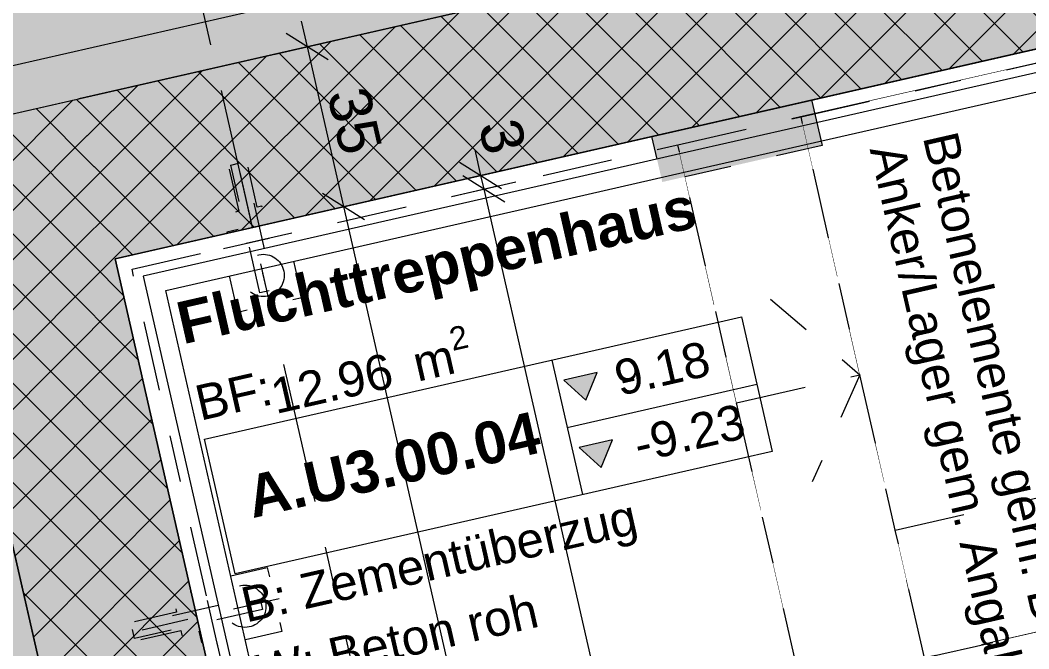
# Model space of a CAD drawing. Header units: metres. Extents: x 2688579.7 to 2688666, y 1281656.9 to 1281721.4.
# Drawn here: x 2688600.576 to 2688602.729, y 1281682.937 to 1281684.279 of the extents above; entities that cross this region are included whole.
import ezdxf

# ---------------------------------------------------------------- set-up
doc = ezdxf.new("R2010")
doc.units = ezdxf.units.M
doc.set_wipeout_variables(frame=1)
for name, pattern in [('GESTRICHELT', [0.018750000279396765, 0.01250000018626451, -0.006250000093132257]), ('Strich 1_0.5mm', [0.07500000000000001, 0.05, -0.025]), ('Strich 1_2mm', [0.02, 0.01, -0.01]), ('Strich 2_1mm', [0.15000000000000002, 0.1, -0.05]), ('Strichpunkt 1_0.5_0.5mm Achsen', [0.1, 0.05, -0.025, 0, -0.025]), ('Strichpunkt 3_1_1mm Achsen', [0.25, 0.15, -0.05, 0, -0.05]), ('Strichpunkt 6_2_2mm Schnitt', [0.5, 0.3, -0.1, 0, -0.1]), ('Wipeout_Contour', [1, 0, -1])]:
    doc.linetypes.add(name, pattern=pattern)
for name, color, linetype in [('00 11 Geometer', 7, 'Continuous'), ('00 73 Schnittlinien', 7, 'Continuous'), ('00 80 Plangrafik', 7, 'Continuous'), ('01 11 AW tragend', 7, 'Continuous'), ('02 18 Perimeterdämmung im Erdreich', 7, 'Continuous'), ('03 12 Innentreppen 3D', 7, 'Continuous'), ('03 15 Geländer', 7, 'Continuous'), ('06 16 Leuchten', 7, 'Continuous'), ('07 12 Bemassung innen', 7, 'Continuous'), ('08 11 Beschriftung allgemein', 7, 'Continuous'), ('09 11 Raumdefinitionen.SIA 416', 7, 'Continuous')]:
    doc.layers.add(name, color=color, linetype=linetype)
doc.styles.add('ERSTELLTER_STIL_1', font='arial.ttf')
doc.styles.add('ERSTELLTER_STIL_3', font='')
doc.styles.get('ERSTELLTER_STIL_3').set_extended_font_data('Arial', bold=True)
doc.dimstyles.new('ERSTELLTER_STIL__20', dxfattribs={"dimtxt": 0.08999999761581422, "dimasz": 0.07125000000000001, "dimexe": 0.18, "dimexo": 0.05, "dimgap": 0.09, "dimtad": 1, "dimzin": 0, "dimdsep": 46, "dimtxsty": 'ERSTELLTER_STIL_1', "dimblk": 'ARROWHEAD_6', "dimblk1": 'ARROWHEAD_6', "dimblk2": 'ARROWHEAD_6', "dimcen": 0.09, "dimse1": 1, "dimse2": 1, "dimclrd": 7, "dimclre": 7, "dimclrt": 7, "dimazin": 0, "dimtfac": 1, "dimtdec": 4, "dimtmove": 2, "dimatfit": 3, "dimfxl": 1, "dimtolj": 1, "dimtzin": 0, "dimarcsym": 0})
doc.dimstyles.new('ERSTELLTER_STIL__7', dxfattribs={"dimtxt": 0.08999999761581422, "dimasz": 0.07125000000000001, "dimexe": 0.18, "dimexo": 0.0625, "dimgap": 0.09, "dimtad": 1, "dimzin": 0, "dimdsep": 46, "dimtxsty": 'ERSTELLTER_STIL_1', "dimblk": 'ARROWHEAD_6', "dimblk1": 'ARROWHEAD_6', "dimblk2": 'ARROWHEAD_6', "dimcen": 0.09, "dimse1": 1, "dimse2": 1, "dimclrd": 7, "dimclre": 7, "dimclrt": 7, "dimazin": 0, "dimtfac": 1, "dimtdec": 4, "dimtmove": 0, "dimatfit": 3, "dimfxl": 1, "dimtolj": 1, "dimtzin": 0, "dimarcsym": 0})
doc.dimstyles.new('ERSTELLTER_STIL__8', dxfattribs={"dimtxt": 0.08999999761581422, "dimasz": 0.07125000000000001, "dimexe": 0.18, "dimexo": 0.0625, "dimgap": 0.09, "dimtad": 1, "dimzin": 0, "dimdsep": 46, "dimtxsty": 'ERSTELLTER_STIL_1', "dimblk": 'ARROWHEAD_6', "dimblk1": 'ARROWHEAD_6', "dimblk2": 'ARROWHEAD_6', "dimcen": 0.09, "dimse1": 1, "dimse2": 1, "dimclrd": 7, "dimclre": 7, "dimclrt": 7, "dimazin": 0, "dimtfac": 1, "dimtdec": 4, "dimtmove": 2, "dimatfit": 3, "dimfxl": 1, "dimtolj": 1, "dimtzin": 0, "dimarcsym": 0})
doc.dimstyles.new('ERSTELLTER_STIL__9', dxfattribs={"dimtxt": 0.08999999761581422, "dimasz": 0.07125000000000001, "dimexe": 0.18, "dimexo": 0.05, "dimgap": 0.09, "dimtad": 1, "dimzin": 0, "dimdsep": 46, "dimtxsty": 'ERSTELLTER_STIL_1', "dimblk": 'ARROWHEAD_6', "dimblk1": 'ARROWHEAD_6', "dimblk2": 'ARROWHEAD_6', "dimcen": 0.09, "dimse1": 1, "dimse2": 1, "dimclrd": 7, "dimclre": 7, "dimclrt": 7, "dimazin": 0, "dimtfac": 1, "dimtdec": 4, "dimtmove": 0, "dimatfit": 3, "dimfxl": 1, "dimtolj": 1, "dimtzin": 0, "dimarcsym": 0})
pattern_1 = [(44.99999999999999, (-190.4483196355036, -7.138988810048026), (-0.05303300858899104, 0.05303300858899108), []), (135.0000000000002, (-190.4483196355036, -7.138988810048026), (0.0530330085889909, 0.05303300858899123), [])]
pattern_2 = [(90, (-190.4483196355036, -7.138988810048026), (-0.021650635094611, 0), [0.0125, -0.025]), (90, (-190.4591449528566, -7.120238810048027), (-0.021650635094611, 0), [0.0125, -0.025]), (150.0000000000003, (-190.4483196355036, -7.126488810048026), (0.01082531754730539, 0.0187500000000001), [0.0125, -0.025]), (150.0000000000003, (-190.4699702702096, -7.126488810048026), (0.01082531754730539, 0.0187500000000001), [0.0125, -0.025]), (210.0000000000005, (-190.4483196355036, -7.138988810048026), (-0.01082531754730565, 0.01874999999999994), [0.0125, -0.025]), (210.0000000000005, (-190.4699702702096, -7.138988810048026), (-0.01082531754730565, 0.01874999999999994), [0.0125, -0.025])]

# ---------------------------------------------------------------- blocks, each defined once
blk = doc.blocks.new('*D674')
at = {"layer": '07 12 Bemassung innen', "color": 7, "linetype": 'Continuous', "lineweight": 5, "transparency": 16777216}
for p, q in [((208.7660192466815, 35.4387344809787), (208.7785208177119, 35.38389131165222)), ((208.7099668560538, 35.36826434786424), (208.84707477937, 35.3995182754402)), ((208.7785208177119, 35.38389131165222), (208.8563083707899, 35.04264492473194))]:
    blk.add_line(p, q, dxfattribs=at)
at = {"layer": '07 12 Bemassung innen', "color": 7, "linetype": 'Continuous', "lineweight": 18, "transparency": 16777216}
for p, q in [((208.8234173112832, 35.35566357945483), (208.7336243241407, 35.41211904384961)), ((208.9012048643611, 35.01441719253454), (208.8114118772186, 35.07087265692933))]:
    blk.add_line(p, q, dxfattribs=at)
at = {"layer": '07 12 Bemassung innen', "color": 7, "lineweight": 18, "transparency": 16777216, "insert": (208.8197853013651, 35.28385788218259), "char_height": 0.08999999761581422, "attachment_point": 7, "rotation": 282.8412296890852, "style": 'ERSTELLTER_STIL_1'}
blk.add_mtext('\\A1;{\\pql;\\fArial|b0|i0|c0|p38;35}', dxfattribs=at)
blk = doc.blocks.new('ARROWHEAD_6')
at = {"color": 0, "linetype": 'Continuous', "lineweight": 0}
for p, q in [((-0.5, -0.5), (0.5, 0.5)), ((0, 0), (-1, 0))]:
    blk.add_line(p, q, dxfattribs=at)
blk = doc.blocks.new('*D675')
at = {"layer": '07 12 Bemassung innen', "color": 7, "linetype": 'Continuous', "lineweight": 5, "transparency": 16777216}
for p, q in [((208.7785208177119, 35.38389131165222), (208.8563083707899, 35.04264492473194)), ((208.7877544091318, 35.02701796094396), (208.924862332448, 35.05827188851992)), ((208.8563083707899, 35.04264492473194), (209.9231091661941, 30.36269417951929)), ((209.854555204536, 30.34706721573131), (209.9916631278522, 30.37832114330728)), ((209.9231091661941, 30.36269417951929), (210.000896719272, 30.02144779259901))]:
    blk.add_line(p, q, dxfattribs=at)
at = {"layer": '07 12 Bemassung innen', "color": 7, "linetype": 'Continuous', "lineweight": 18, "transparency": 16777216}
for p, q in [((208.9012048643611, 35.01441719253454), (208.8114118772186, 35.07087265692933)), ((209.9680056597653, 30.3344664473219), (209.8782126726228, 30.39092191171668))]:
    blk.add_line(p, q, dxfattribs=at)
at = {"layer": '07 12 Bemassung innen', "color": 7, "lineweight": 18, "transparency": 16777216, "insert": (209.5214086607609, 32.3948810870983), "char_height": 0.08999999761581422, "attachment_point": 7, "rotation": 282.8412296890852, "style": 'ERSTELLTER_STIL_1'}
blk.add_mtext('\\A1;{\\pql;\\fArial|b0|i0|c0|p38;4.80}', dxfattribs=at)
blk = doc.blocks.new('*D741')
at = {"layer": '07 12 Bemassung innen', "color": 7, "linetype": 'Continuous', "lineweight": 5, "transparency": 16777216}
for p, q in [((209.136303702834, 35.16416313955381), (209.1488052738644, 35.10931997022733)), ((209.0802513122063, 35.09369300643935), (209.2173592355225, 35.12494693401531)), ((209.1488052738644, 35.10931997022733), (209.1554729649971, 35.08006946139798))]:
    blk.add_line(p, q, dxfattribs=at)
at = {"layer": '07 12 Bemassung innen', "color": 7, "linetype": 'Continuous', "lineweight": 18, "transparency": 16777216}
for p, q in [((209.1039087802932, 35.13754770242472), (209.1937017674357, 35.08109223802995)), ((209.2003694585683, 35.05184172920058), (209.1105764714258, 35.10829719359538))]:
    blk.add_line(p, q, dxfattribs=at)
at = {"layer": '07 12 Bemassung innen', "color": 7, "lineweight": 18, "transparency": 16777216, "insert": (209.1428416405073, 35.21647167068044), "char_height": 0.08999999761581422, "attachment_point": 7, "rotation": 282.84122968908446, "style": 'ERSTELLTER_STIL_1'}
blk.add_mtext('\\A1;{\\pql;\\fArial|b0|i0|c0|p38;3}', dxfattribs=at)
blk = doc.blocks.new('*D742')
at = {"layer": '07 12 Bemassung innen', "color": 7, "linetype": 'Continuous', "lineweight": 18, "transparency": 16777216}
for p, q in [((209.1039087802932, 35.13754770242472), (209.1937017674357, 35.08109223802995)), ((209.2003694585683, 35.05184172920058), (209.1105764714258, 35.10829719359538)), ((210.1640421255411, 30.48684640890126), (210.2538351126836, 30.43039094450651)), ((210.2605025628398, 30.40114149281728), (210.1707095756973, 30.45759695721204))]:
    blk.add_line(p, q, dxfattribs=at)
at = {"layer": '07 12 Bemassung innen', "color": 7, "linetype": 'Continuous', "lineweight": 5, "transparency": 16777216}
for p, q in [((209.1488052738644, 35.10931997022733), (209.1554729649971, 35.08006946139798)), ((209.086919003339, 35.06444249761), (209.2240269266552, 35.09569642518596)), ((209.1554729649971, 35.08006946139798), (210.2089386191124, 30.45861867670389)), ((210.1403846574543, 30.44299171291591), (210.2774925807705, 30.47424564049187)), ((210.2089386191124, 30.45861867670389), (210.2156060692686, 30.42936922501466))]:
    blk.add_line(p, q, dxfattribs=at)
at = {"layer": '07 12 Bemassung innen', "color": 7, "lineweight": 18, "transparency": 16777216, "char_height": 0.08999999761581422, "attachment_point": 7, "rotation": 282.84122968908446, "style": 'ERSTELLTER_STIL_1'}
for s, insert in [('\\A1;{\\pql;\\fArial|b0|i0|c0|p38;4.74}', (209.8139056843236, 32.46155560402362)), ('\\A1;{\\pql;\\fArial|b0|i0|c0|p38;3}', (210.2029749857552, 30.565770377157))]:
    blk.add_mtext(s, dxfattribs=dict(at, insert=insert))
blk = doc.blocks.new('A$C08e27e3d')
at = {"layer": '00 80 Plangrafik', "linetype": 'Continuous', "lineweight": 13, "true_color": 0xefefef}
h = blk.add_hatch(dxfattribs=at)
h.set_pattern_fill('ERDE_2_0001', style=0, pattern_type=2)
h.set_pattern_definition([(44.99999999999999, (42.96668038851521, 26.11339535268209), (-0.1378858172737545, 0.1378858172737546), []), (44.99999999999999, (42.92071844942396, 26.15935729177334), (-0.2757716345475089, 0.2757716345475091), []), (44.99999999999999, (42.8747565103327, 26.2053192308646), (-0.2757716345475089, 0.2757716345475091), []), (135.0000000000002, (42.82879457124147, 26.25128116995585), (0.04596193909125136, 0.04596193909125165), [0.194999992847442, -0.194999992847442])])
h.paths.add_polyline_path([(4.972225564197743, 40.7256992637494), (2.760680377799417, 40.33701121977851), (2.765910786720212, 40.25078676166263), (2.779992647089983, 40.01864398628134), (2.800511909319965, 39.68037879208418), (2.825054523821251, 39.27578707752068), (2.851206441005047, 38.84466474104038), (2.876553611282475, 38.4268076810928), (2.898681985064741, 38.06201179612749), (3.010034659802471, 37.51385141075242), (3.309830333306877, 36.03803499260646), (3.746675479514721, 33.88755964865852), (4.269176572362767, 31.31542248587746), (4.825940085787863, 28.57462061123221), (5.365572493726717, 25.91815113169161), (5.836680270116176, 23.59901115422458), (5.917030114244454, 23.49087996289314), (6.133356618810069, 23.1997575242077), (6.448575242084189, 22.77555054113161), (6.825601442337955, 22.2681657166282), (7.227350677842537, 21.7275097536608), (7.616738406869075, 21.20348935519275), (7.95668008768871, 20.74601122418739), (8.075613063112257, 20.61741351645606), (8.395817224257797, 20.2711889231961), (8.862400423437776, 19.76669023930856), (9.420470512964641, 19.16327025969451), (10.01513534515075, 18.520281779255), (10.59150277230856, 17.8970775928911), (11.09468064675048, 17.35301049550385), (11.22350562592865, 17.23366066413888), (11.57034211889908, 16.91233419246377), (12.07573245881565, 16.44411561410817), (12.68021897883222, 15.88408946270175), (13.32434401210267, 15.28734027187416), (13.94864989178086, 14.70895257525508), (14.49367895102068, 14.20401090647415), (14.58744564525344, 14.13556198097402), (14.83989444503575, 13.95127640622457), (15.20774842599386, 13.68274598485218), (15.64773066375383, 13.36156251948324), (16.11656423394186, 13.01931781274416), (16.57097221218407, 12.68760366726133), (16.96767767410665, 12.39801188566111), (17.15824340410916, 12.24898562861202), (17.6713049698173, 11.84776109250828), (18.418908934782, 11.26311962991517), (19.31310186255425, 10.56384259339797), (20.26593031668492, 9.818711335521996), (21.18944086072497, 9.096507208852522), (21.99568005822539, 8.466011565954837), (22.14588124951069, 8.379483834115721), (22.55026906927199, 8.14652456001292), (23.13951988636728, 7.807069625768262), (23.84431006965463, 7.401054913503563), (24.59531598799202, 6.968416305340657), (25.32321401023748, 6.549089683401363), (25.95868050524905, 6.183010929807502), (26.10909676843983, 6.134868492478011), (26.51287857049519, 6.005861635889946), (27.09882543013953, 5.819121043143941), (27.79573686609737, 5.59777739734062), (28.53241239709311, 5.364961381580613), (29.23765154185125, 5.143803678964545), (29.84025381909623, 4.957434972593042), (30.37356590756227, 4.801082701224551), (30.91840145838907, 4.654553850625524), (31.47476045433947, 4.517848422748727), (32.04264287817628, 4.390966419546922), (32.62204871266223, 4.273907842972884), (33.21297794056014, 4.166672694979374), (33.81543054463282, 4.069260977519159), (34.41586425669365, 3.983317118639196), (35.00073679842424, 3.9104855375091), (35.57004814818964, 3.850766221123115), (36.1237982843549, 3.804159156475469), (36.66198718528517, 3.770664330560402), (37.18461482934546, 3.750281730372148), (37.69168119490087, 3.743011342904943), (38.17558495198151, 3.742587888436892), (38.62872482066996, 3.742746098721227), (39.05110083405395, 3.743485977993986), (39.44271302522125, 3.744807530491213), (39.80356142725961, 3.746710760448947), (40.13364607325673, 3.749195672103236), (40.43296699630037, 3.752262269690114), (40.72914435671959, 3.757369675533827), (41.04979829630116, 3.76597700634774), (41.39492881972075, 3.778084257944512), (41.76453593165397, 3.793691426136791), (42.15861963677648, 3.812798506737238), (42.57717993976397, 3.835405495558508), (43.020216845292, 3.861512388413253), (43.49216633168126, 3.893328395439765), (43.99746433916081, 3.933062746362923), (44.5361108350256, 3.980715467584105), (45.10810578657058, 4.036286585504683), (45.71344916109069, 4.099776126526036), (46.35214092588092, 4.171184117049545), (47.02418104823619, 4.250510583476576), (48.05725254059766, 4.375439200097203), (49.09032412185292, 4.50036789068059), (50.12339575642164, 4.625296625869714), (51.1564674087235, 4.750225376307547), (52.1895390431782, 4.875154112637064), (53.2226106242054, 5.000082805501245), (54.25568211622476, 5.125011425543057), (54.94297647989075, 5.255579925608217), (56.79338439306591, 5.607110504184851), (59.48969308901601, 6.119340778844691), (62.7146898010069, 6.732008367159477), (66.15116176230435, 7.384850886700933), (69.48189620617427, 8.017605955040807), (72.38968036588221, 8.570011189750808), (72.60056083089762, 8.624323142721963), (73.16831592916219, 8.770547631525549), (73.99561621550356, 8.983617600996737), (74.98513224474925, 9.238465995970714), (76.0395345717269, 9.510025761282645), (77.0614937512641, 9.773229841767716), (77.9536803381884, 10.00301118226111), (78.15148500621063, 10.12330856019903), (78.68403603514741, 10.44718611599712), (79.46003896230394, 10.9191219826319), (80.38819932498541, 11.4835942930799), (81.37722266049695, 12.08508118031763), (82.33581450614378, 12.66806077732161), (83.17268039923101, 13.17701121706836), (82.97934803750911, 13.48999663860295), (82.45883783293726, 14.33264969672416), (81.70038010640627, 15.56051558170815), (80.79320517880706, 17.02913948383107), (79.82654337103043, 18.59406659336909), (78.88962500396724, 20.11084210059837), (78.0716803985083, 21.43501119579509), (77.72398480099025, 21.99787988363929), (77.3762777715582, 22.56074150991333), (77.0285624289969, 23.12359800107019), (76.68084189209128, 23.68645128356285), (76.33311927962598, 24.24930328384424), (75.98539771038588, 24.81215592836735), (75.63768030315578, 25.37501114358514), (75.53792520572102, 25.53317149398379), (75.26935378905353, 25.95898782190128), (74.87800686660842, 26.57946304241989), (74.40992525184095, 27.32160007062191), (73.9111497582062, 28.11240182158965), (73.42772119915941, 28.87887121040539), (73.00568038815572, 29.54801115215145), (72.26462912149753, 30.72297882389258), (71.52360917838621, 31.89796625617815), (70.78261201649758, 33.07296805936704), (70.04162909350748, 34.24797884381812), (69.30065186709174, 35.42299321989027), (68.55967179492615, 36.59800579794238), (67.81868033468663, 37.77301118833334), (67.44664341293156, 38.36634250303678), (66.48717977261583, 39.89651273569306), (65.17526010116373, 41.98878631912102), (63.74585508599949, 44.26842768613954), (62.43393541454739, 46.36070126956752), (61.47447177423166, 47.89087150222381), (61.10243485247656, 48.48420281692729), (59.2482401750363, 47.99240514062279), (57.39570381955841, 47.49780633678063), (55.54416245725795, 47.00152685641584), (53.69295275934994, 46.50468715054352), (52.89225055860791, 46.29007024799834), (52.89283545432116, 46.29007132714172), (52.51748619879152, 46.18946272679824), (52.14210600519164, 46.08890638499226), (51.76668934717651, 45.98841163645952), (51.39123069840107, 45.88798781593574), (51.01572453252032, 45.78764425815663), (50.64016532318919, 45.68739029785794), (50.26454754406265, 45.58723526977535), (50.26490287056731, 45.58750406462227), (49.98887504157159, 45.51380886633656), (48.13468036413133, 45.02201119003207), (46.65219582942129, 44.63249577738785), (45.16805297274888, 44.24578149228132), (43.68291512289906, 43.8607478836974), (42.19744560865675, 43.47627450062102), (40.71230775880693, 43.09124089203709), (39.22816490213452, 42.70452660693056), (37.74568036742448, 42.31501119428635), (37.67548795068288, 42.54146893001153), (37.48650836681446, 43.15116283282705), (37.2111381153538, 44.03957394619286), (36.88177369583545, 45.10218331356885), (36.53081160779396, 46.23447197841502), (36.19064835076392, 47.33192098419128), (35.89368042427986, 48.29001137435757), (35.71664549439504, 48.20105801032327), (35.24001298481488, 47.96156818536075), (34.54549131565088, 47.6125973001806), (33.71478890701451, 47.19520075549337), (32.82961417901717, 46.75043395200965), (31.9716755517704, 46.31935229044), (31.22268144538566, 45.94301117149502), (30.6666755524513, 45.8224105887049), (29.16973661694175, 45.49771671191111), (26.98848275379754, 45.02459134847847), (24.37953207795903, 44.45869630577182), (21.59950270436667, 43.85569339115599), (18.90501274796088, 43.27124441199583), (16.55268032368213, 42.76101117565617), (16.02995146368806, 42.66913945794494), (14.62260453260149, 42.4217925253823), (12.57189900376576, 42.06137270882485), (10.11909435052431, 41.63028233912915), (7.505450046220517, 41.17092374715181)])
h.paths.add_polyline_path([(20.50969285236803, 33.33667135090184), (19.30145629197781, 33.06125227197689), (19.46721148662209, 32.74005822216481), (20.67544804728198, 33.01547730115124), (21.90705885702957, 30.62890918239704), (20.03895050471397, 30.20307147925667), (20.11673805779191, 29.86182509233638), (21.97212767177851, 30.28476354270581), (22.4833284107462, 29.29417838686933), (17.38173597397389, 28.13126382522705), (18.64856190586411, 22.57382237079077), (21.573532005613, 23.24057306942524), (21.9812482768381, 21.45196166645729), (23.33273241786503, 20.30982045370459), (22.35164428027534, 19.14890878700567), (23.64998228360469, 18.0515851358964), (24.63096336945648, 19.21268358877827), (24.83855071107413, 19.03725122452804), (26.91439107634355, 20.92589314839987), (28.70883540682053, 17.44868785261897), (27.7899183073099, 16.612642152595), (27.95608833432269, 16.290644257561), (28.87500543362208, 17.12668995739001), (32.05857862790802, 10.95768410529287), (35.97274193567472, 14.51928325962584), (38.41397327412295, 9.788758858204858), (52.53531242637226, 17.07620796051864), (58.92086826156458, 18.22456638840194), (58.93856802386216, 18.12614521085943), (66.22173153717608, 19.43592696900097), (66.20403183888914, 19.53434779060644), (68.35204862090615, 19.92064042331188), (71.19401457452449, 23.81274511818807), (69.19575274571946, 27.02426903513794), (72.77833034524025, 28.87309165829926), (61.39694204909574, 47.13788239537644), (61.33245083462126, 47.10459982427924), (60.96558531325198, 47.81550454649484), (58.56628398485046, 46.57733450027196), (58.9331736893611, 45.86638291644513), (57.30550457157406, 45.02637682294957), (57.29558930363379, 45.03261480419517), (57.17965157157911, 45.1039434427891), (57.06241769567535, 45.17312111793232), (56.94392757757529, 45.24012428435216), (56.8242215465057, 45.3049301368904), (56.70334034554065, 45.36751661826531), (56.58132511773439, 45.427862426579), (56.45821739211792, 45.48594702256778), (55.69098901591511, 45.78568379248994), (54.89523690138452, 45.99842796917704), (54.08079101286867, 46.12155151352903), (53.25771223980391, 46.15353347444998), (52.43616811406673, 46.09397877723038), (51.62630720996106, 45.94362310392428), (50.83813377838916, 45.70432380543316), (50.01961933121873, 45.40195373120195), (37.9670233584736, 40.94956519785821), (35.09103240861822, 46.52172212654668), (15.95635811868888, 42.15994849609168)], flags=0)
at = {"layer": '01 11 AW tragend', "linetype": 'Continuous', "lineweight": 0, "true_color": 0xffffff}
for points in [[(17.50145995683053, 28.05598987440648), (17.92049389682879, 27.79253103885831), (17.84270634460376, 28.13377742663153)], [(17.92049389682879, 27.79253103800541), (17.50145995683059, 28.05598987355354), (17.57924750905562, 27.71474348578037)]]:
    blk.add_hatch(color=7, dxfattribs=at).paths.add_polyline_path(points)
at = {"layer": '01 11 AW tragend', "linetype": 'Continuous', "lineweight": 5, "true_color": 0x4e4e4e}
h = blk.add_hatch(dxfattribs=at)
h.set_pattern_fill('BETON_0001', color=251, style=0, pattern_type=2)
h.set_pattern_definition(pattern_1)
h.paths.add_polyline_path([(17.50145995683053, 28.05598987440648), (17.92049389682879, 27.79253103885831), (17.84270634460376, 28.13377742663153)])
h = blk.add_hatch(dxfattribs=at)
h.set_pattern_fill('BETON_0001', color=251, style=0, pattern_type=2)
h.set_pattern_definition(pattern_1)
h.paths.add_polyline_path([(17.92049389682879, 27.79253103800541), (17.50145995683059, 28.05598987355354), (17.57924750905562, 27.71474348578037)])
at = {"layer": '01 11 AW tragend', "color": 7, "linetype": 'Continuous', "lineweight": 18, "flags": 128}
blk.add_lwpolyline([(17.5014599568305, 28.05598987270065), (17.84270634375082, 28.13377742577859)], dxfattribs=at)
at = {"layer": '03 12 Innentreppen 3D', "color": 7, "linetype": 'Continuous', "lineweight": 5, "flags": 128}
for points in [[(19.36527088881786, 28.09109977492087), (19.59313430498509, 27.09148396596234), (20.75824706196218, 27.35707253769051), (20.53038364579493, 28.35668834664904)], [(19.36527088881786, 28.09109977492087), (19.59313430498509, 27.09148396596234), (19.69063327958011, 27.11370895084264), (19.46276986341289, 28.11332475980116)]]:
    blk.add_lwpolyline(points, close=True, dxfattribs=at)
at = {"color": 254, "linetype": 'Wipeout_Contour', "lineweight": 0, "ltscale": 847.8325530560804}
blk.add_wipeout([(19.303159341740066, 27.148727854032877), (18.15754641842079, 26.88758425145265), (18.219776382759786, 26.61458711070383), (19.365389306079063, 26.875730713284057)], dxfattribs=at).dxf.layer = '03 12 Innentreppen 3D'
at = {"layer": '03 12 Innentreppen 3D', "color": 7, "linetype": 'Strichpunkt 3_1_1mm Achsen', "lineweight": 5}
for p, q in [((18.15754641842079, 26.88758425145265), (19.30315934174007, 27.14872785403288)), ((19.30315934174007, 27.14872785403288), (19.36538930607907, 26.87573071328406))]:
    blk.add_line(p, q, dxfattribs=at)
at = {"color": 254, "linetype": 'Wipeout_Contour', "lineweight": 0, "ltscale": 1272.052962214165}
blk.add_wipeout([(18.21533192337824, 26.634085650696427), (19.37069476392787, 26.89745175838202), (19.380444707233604, 26.89967426755726), (19.121523607185562, 28.03553731561803), (19.11177365384037, 28.033314804154287), (17.95641081329074, 27.769948696468695)], dxfattribs=at).dxf.layer = '03 12 Innentreppen 3D'
at = {"layer": '01 11 AW tragend', "linetype": 'Continuous', "lineweight": 0, "true_color": 0xffffff}
blk.add_hatch(color=7, dxfattribs=at).paths.add_polyline_path([(17.5792475099085, 27.71474348578037), (18.64604830531258, 23.03479274056773), (18.98729469223284, 23.11258029364566), (17.92049389682873, 27.79253103885831)])
at = {"layer": '01 11 AW tragend', "linetype": 'Continuous', "lineweight": 5, "true_color": 0x4e4e4e}
h = blk.add_hatch(dxfattribs=at)
h.set_pattern_fill('BETON_0001', color=251, style=0, pattern_type=2)
h.set_pattern_definition(pattern_1)
h.paths.add_polyline_path([(17.5792475099085, 27.71474348578037), (18.64604830531258, 23.03479274056773), (18.98729469223284, 23.11258029364566), (17.92049389682873, 27.79253103885831)])
at = {"layer": '02 18 Perimeterdämmung im Erdreich', "linetype": 'Continuous', "lineweight": 0, "true_color": 0xffffff}
blk.add_hatch(color=7, dxfattribs=at).paths.add_polyline_path([(17.40396098913899, 28.03376485753554), (18.62633689069904, 22.67132133848231), (18.72383585839054, 22.69354635364743), (17.50145995683056, 28.05598987270068)])
at = {"layer": '02 18 Perimeterdämmung im Erdreich', "linetype": 'Continuous', "lineweight": 5, "true_color": 0x4e4e4e}
h = blk.add_hatch(dxfattribs=at)
h.set_pattern_fill('DÄMMSTOFF__POLYSTYROL_XP_F3', color=251, style=0, pattern_type=2)
h.set_pattern_definition(pattern_2)
h.paths.add_polyline_path([(17.40396098913899, 28.03376485753554), (18.62633689069904, 22.67132133848231), (18.72383585839054, 22.69354635364743), (17.50145995683056, 28.05598987270068)])
at = {"layer": '09 11 Raumdefinitionen.SIA 416', "linetype": 'Continuous', "lineweight": 0, "true_color": 0xffffff}
blk.add_hatch(color=7, dxfattribs=at).paths.add_polyline_path([(18.92538024282155, 27.49038531878546), (18.94971378376357, 27.54935399188426), (18.87789522496792, 27.53298342556558)])
at = {"layer": '09 11 Raumdefinitionen.SIA 416', "linetype": 'Continuous', "lineweight": 0, "true_color": 0x000000}
blk.add_hatch(color=18, dxfattribs=at).paths.add_polyline_path([(18.95812137545892, 27.34674820119412), (18.98245491640094, 27.40571687429292), (18.91063635760528, 27.38934630797424)])
at = {"layer": '00 80 Plangrafik', "color": 7, "linetype": 'Strichpunkt 1_0.5_0.5mm Achsen', "lineweight": 5}
for p, q in [((18.18632360504799, 27.97620579775453), (18.25744366654456, 27.66420918566861)), ((17.97796385140543, 27.00049491224634), (18.28996046349135, 27.07161497374293))]:
    blk.add_line(p, q, dxfattribs=at)
at = {"layer": '00 80 Plangrafik', "color": 7, "linetype": 'GESTRICHELT', "lineweight": 5, "flags": 128}
for points in [[(18.18318831708586, 27.85497700642078), (18.15881357702284, 27.8494207499526), (18.15936920290017, 27.84698327526606), (18.18374394320819, 27.85253953179009), (18.24224332243926, 27.86587454756292), (18.26661806491975, 27.87143080210645), (18.26606243857299, 27.87386828133555), (18.24168769662879, 27.86831202271755), (18.23335331409652, 27.90487413173646), (18.22360341674957, 27.90265163102173), (18.19693338839207, 28.01965038968781), (18.15793380239995, 28.0107603792095), (18.18460383075742, 27.89376162054342), (18.17485393476949, 27.89153911804011)], [(18.09919264273915, 26.99735962428422), (18.10474889920735, 26.9729848842212), (18.10718637389388, 26.97354051009854), (18.10163011736987, 26.99791525040656), (18.088295101597, 27.05641462963762), (18.08273884705352, 27.08078937211813), (18.0803013678244, 27.08023374577133), (18.08585762644242, 27.05585900382714), (18.0492955174235, 27.04752462129486), (18.05151801813821, 27.03777472394793), (17.93451925947213, 27.01110469559044), (17.94340926995045, 26.9721051095983), (18.06040802861654, 26.99877513795579), (18.06263053111985, 26.98902524196782)]]:
    blk.add_lwpolyline(points, close=True, dxfattribs=at)
at = {"layer": '00 80 Plangrafik', "color": 7, "linetype": 'Strich 1_2mm', "lineweight": 5, "flags": 128}
for points in [[(18.22948380670962, 27.71937481117949), (18.16725375415962, 27.99237183748765), (18.19650344379241, 27.99903934499695), (18.25873349634242, 27.72604231868878)], [(18.15141184814814, 27.8143999095487), (18.28791039983591, 27.84551494429328), (18.31902543458045, 27.70901639260558), (18.18252688289274, 27.67790135786099)], [(18.13976973961124, 26.96558315534653), (18.10865470486667, 27.10208170703425), (18.24515325655437, 27.13319674177882), (18.27626829129895, 26.9966981900911)], [(18.23479483798044, 27.04365511390797), (17.96179781167226, 26.98142506135798), (17.95513030416299, 27.01067475099075), (18.22812733047118, 27.07290480354079)]]:
    blk.add_lwpolyline(points, close=True, dxfattribs=at)
at = {"layer": '00 80 Plangrafik', "color": 7, "linetype": 'Strich 1_2mm', "lineweight": 5}
for centre in [(18.23632989302507, 27.75683320289829), (18.19733644626166, 27.05050120022343)]:
    blk.add_circle(centre, 0.04500000000000066, dxfattribs=at)
at = {"layer": '01 11 AW tragend', "color": 7, "linetype": 'Continuous', "lineweight": 18, "flags": 128}
for points in [[(17.50145995683056, 28.05598987270066), (18.64604830531255, 23.03479274056772)], [(18.98729469223287, 23.11258029364566), (17.92049389682879, 27.79253103885831)]]:
    blk.add_lwpolyline(points, dxfattribs=at)
at = {"layer": '02 18 Perimeterdämmung im Erdreich', "color": 7, "linetype": 'Continuous', "lineweight": 5, "flags": 128}
blk.add_lwpolyline([(18.72383585839049, 22.69354635364743), (17.50145995683053, 28.05598987270067)], dxfattribs=at)
at = {"layer": '03 12 Innentreppen 3D', "color": 7, "linetype": 'Strichpunkt 3_1_1mm Achsen', "lineweight": 5}
for p, q in [((17.95641081329074, 27.7699486964687), (19.11177365384037, 28.03331480415429)), ((19.11177365384037, 28.03331480415429), (19.12152360718557, 28.03553731561803)), ((19.12152360718557, 28.03553731561803), (19.38044470723361, 26.89967426755726)), ((18.21533192337824, 26.63408565069643), (17.95641081329074, 27.7699486964687))]:
    blk.add_line(p, q, dxfattribs=at)
at = {"layer": '03 15 Geländer', "color": 7, "linetype": 'Continuous', "lineweight": 5}
for p, q in [((18.85297147788546, 27.95380755454246), (17.98035560556397, 27.75489389926603)), ((18.02824519011028, 27.72478430486067), (18.86186147308112, 27.91480796498794)), ((17.98035560556397, 27.75489389926603), (18.23927675888174, 26.61903063638749)), ((18.27827634848271, 26.62792063137933), (18.02824519011028, 27.72478430486067))]:
    blk.add_line(p, q, dxfattribs=at)
at = {"layer": '09 11 Raumdefinitionen.SIA 416', "color": 7, "linetype": 'Continuous', "lineweight": 5}
for p, q in [((18.85294881611799, 27.57613617612778), (18.91843108139273, 27.2888619409451)), ((18.94971378376357, 27.54935399188426), (18.87789522496792, 27.53298342556558)), ((18.92538024282155, 27.49038531878546), (18.94971378376357, 27.54935399188426)), ((18.87789522496792, 27.53298342556558), (18.92538024282155, 27.49038531878546)), ((18.17642018710916, 27.11972545647988), (18.11093792183442, 27.40699969166257)), ((18.98245491640094, 27.40571687429292), (18.91063635760528, 27.38934630797424)), ((18.95812137545892, 27.34674820119412), (18.98245491640094, 27.40571687429292)), ((18.91063635760528, 27.38934630797424), (18.95812137545892, 27.34674820119412))]:
    blk.add_line(p, q, dxfattribs=at)
at = {"layer": '08 11 Beschriftung allgemein', "color": 251, "linetype": 'Continuous', "lineweight": 5, "true_color": 0x4e4e4e, "insert": (17.316272381381, 28.11634131504476), "char_height": 0.07500000000000001, "attachment_point": 1, "rotation": 282.8412296890839, "style": 'ERSTELLTER_STIL_1'}
blk.add_mtext('\\A1;{\\pql;\\fArial|b0|i0|c0|p38;Perimeterdämmung Wand XPS 10cm gem. Angabe Bauphysik}', dxfattribs=at)
at = {"layer": '09 11 Raumdefinitionen.SIA 416', "color": 7, "lineweight": 5, "rotation": 12.840800000000002}
for s, insert, char_height, attachment_point, style in [('\\A1;{\\pql;\\pt0,0.05;\\fArial|b0|i0|c0|p38;12.96\\fArial|b0|i0|c0|p38;\\A1{\\H.66x;\\S^  ;}\\fArial|b0|i0|c0|p38; m\\fArial|b0|i0|c0|p38;\\A1{\\H.66x;\\S2^  ;}}', (18.24172545323688, 27.55521949062948), 0.07500000000000001, 1, 'ERSTELLTER_STIL_1'), ('\\A1;{\\pql;\\pt0;\\fArial|b0|i0|c0|p38;BF:}', (18.08528077971312, 27.51955896017505), 0.07500000000000001, 1, 'ERSTELLTER_STIL_1'), ('\\A1;{\\pql;\\pt0;\\fArial|b0|i0|c0|p38;-}', (18.98865853964514, 27.57437771367903), 0.07500000000000001, 1, 'ERSTELLTER_STIL_1'), ('\\A1;{\\pqc;\\pt0;\\fArial|b1|i0|c0|p38;A.U3.00.04}', (18.50354061065045, 27.39681966796401), 0.09000000000000002, 2, 'ERSTELLTER_STIL_3'), ('\\A1;{\\pql;\\pt0;\\fArial|b0|i0|c0|p38;B: Zementüberzug}', (18.18350417762525, 27.08864760740104), 0.07500000000000001, 1, 'ERSTELLTER_STIL_1'), ('\\A1;{\\pql;\\pt0;\\fArial|b0|i0|c0|p38;W: Beton roh}', (18.21624531026262, 26.9450104898097), 0.07500000000000001, 1, 'ERSTELLTER_STIL_1')]:
    blk.add_mtext(s, dxfattribs=dict(at, insert=insert, char_height=char_height, attachment_point=attachment_point, style=style))
at = {"color": 254, "linetype": 'Wipeout_Contour', "lineweight": 0, "ltscale": 850.686013248901}
blk.add_wipeout([(19.38044470723361, 26.899674267557263), (19.643691937256282, 26.959681732804444), (19.38477083720824, 28.09554478086522), (19.12152360718557, 28.035537315618033)], dxfattribs=at).dxf.layer = '03 12 Innentreppen 3D'
at = {"layer": '03 12 Innentreppen 3D', "color": 7, "linetype": 'Strichpunkt 3_1_1mm Achsen', "lineweight": 5}
for p, q in [((19.12152360718557, 28.03553731561803), (19.38477083720824, 28.09554478086522)), ((19.38477083720824, 28.09554478086522), (19.64369193725628, 26.95968173280444)), ((19.38044470723361, 26.89967426755726), (19.12152360718557, 28.03553731561803))]:
    blk.add_line(p, q, dxfattribs=at)
at = {"layer": '03 15 Geländer', "color": 7, "linetype": 'Continuous', "lineweight": 5}
for p, q in [((19.12596860477831, 28.0160375208396), (18.8529714778804, 27.95380755454131)), ((18.86186147306589, 27.91480796498447), (19.13485859996379, 27.97703793128277))]:
    blk.add_line(p, q, dxfattribs=at)
at = {"layer": '09 11 Raumdefinitionen.SIA 416', "color": 7, "linetype": 'Continuous', "lineweight": 5}
for p, q in [((18.11093792183442, 27.40699969166257), (19.25734806499099, 27.66831631499325)), ((19.25734806499099, 27.66831631499325), (19.32283033026573, 27.38104207981057)), ((18.88568994875536, 27.43249905853644), (19.29008919762836, 27.52467919740191)), ((19.32283033026573, 27.38104207981057), (18.17642018710916, 27.11972545647988))]:
    blk.add_line(p, q, dxfattribs=at)
at = {"layer": '09 11 Raumdefinitionen.SIA 416', "color": 7, "lineweight": 5, "rotation": 12.840800000000002}
for s, insert, char_height, attachment_point, style in [('\\A1;{\\pql;\\pt0;\\fArial|b1|i0|c0|p38;Fluchttreppenhaus}', (18.0447889280405, 27.6971989008762), 0.09000000000000002, 1, 'ERSTELLTER_STIL_3'), ('\\A1;{\\pqr;\\pt0,0.05;\\fArial|b0|i0|c0|p38;9.18\\fArial|b0|i0|c0|p38;\\A1{\\H.66x;\\S^  ;}\\fArial|b0|i0|c0|p38;\\fArial|b0|i0|c0|p38;\\A1{\\H.66x;\\S^  ;}}', (19.21663979053955, 27.62634453464801), 0.07500000000000001, 3, 'ERSTELLTER_STIL_1'), ('\\A1;{\\pql;\\pt0;\\fArial|b0|i0|c0|p38;-9.23}', (19.02139967228251, 27.43074059608769), 0.07500000000000001, 1, 'ERSTELLTER_STIL_1')]:
    blk.add_mtext(s, dxfattribs=dict(at, insert=insert, char_height=char_height, attachment_point=attachment_point, style=style))
at = {"color": 254, "linetype": 'Wipeout_Contour', "lineweight": 0, "ltscale": 853.5697874983422}
blk.add_wipeout([(20.789304739174742, 27.220825288868816), (20.530383637025313, 28.35668834851792), (19.384770840344675, 28.095544782518814), (19.643691932515384, 26.959681741796665)], dxfattribs=at).dxf.layer = '03 12 Innentreppen 3D'
at = {"layer": '01 11 AW tragend', "linetype": 'Continuous', "lineweight": 0, "true_color": 0xffffff}
blk.add_hatch(color=7, dxfattribs=at).paths.add_polyline_path([(17.92049389682879, 27.79253103885831), (20.84546399657754, 28.45928173749277), (20.7676764434996, 28.80052812441305), (17.84270634375088, 28.13377742577861)])
at = {"layer": '01 11 AW tragend', "linetype": 'Continuous', "lineweight": 5, "true_color": 0x4e4e4e}
h = blk.add_hatch(dxfattribs=at)
h.set_pattern_fill('BETON_0001', color=251, style=0, pattern_type=2)
h.set_pattern_definition(pattern_1)
h.paths.add_polyline_path([(17.92049389682879, 27.79253103885831), (20.84546399657754, 28.45928173749277), (20.7676764434996, 28.80052812441305), (17.84270634375088, 28.13377742577861)])
at = {"layer": '02 18 Perimeterdämmung im Erdreich', "linetype": 'Continuous', "lineweight": 0, "true_color": 0xffffff}
blk.add_hatch(color=7, dxfattribs=at).paths.add_polyline_path([(22.4833283948289, 29.2941783965353), (17.47923494166534, 28.15348885673423), (17.50145992178602, 28.05598987270066), (22.53068703786451, 29.20240863390634)])
at = {"layer": '02 18 Perimeterdämmung im Erdreich', "linetype": 'Continuous', "lineweight": 5, "true_color": 0x4e4e4e}
h = blk.add_hatch(dxfattribs=at)
h.set_pattern_fill('DÄMMSTOFF__POLYSTYROL_XP_F3', color=251, style=0, pattern_type=2)
h.set_pattern_definition(pattern_2)
h.paths.add_polyline_path([(22.4833283948289, 29.2941783965353), (17.47923494166534, 28.15348885673423), (17.50145992178602, 28.05598987270066), (22.53068703786451, 29.20240863390634)])
at = {"layer": '06 16 Leuchten', "linetype": 'Continuous', "lineweight": 0, "true_color": 0x191300}
blk.add_hatch(color=28, dxfattribs=at).paths.add_polyline_path([(19.42957834962363, 28.03396390090128), (19.08833196270308, 27.95617634782328), (19.06610694753795, 28.05367531551477), (19.40735333445821, 28.13146286859275)])
at = {"layer": '00 11 Geometer', "color": 250, "linetype": 'Continuous', "lineweight": 13, "true_color": 0x3f3f3f}
blk.add_open_spline([(61.10243485247656, 48.48420281692729), (56.77352997377159, 47.34081434957805), (52.4635852428363, 46.16539965738131), (48.13468036413133, 45.02201119003207), (44.67800041448561, 44.10900244983433), (41.2023603170702, 43.22801993448409), (37.74568036742448, 42.31501119428635), (37.74568036742448, 42.31501119428635), (36.51101375635653, 46.29834470393457), (35.89368042427986, 48.29001137435757), (35.89368042427986, 48.29001137435757), (32.77968142585769, 46.72534450430744), (31.22268144538566, 45.94301117149502), (31.22268144538566, 45.94301117149502), (21.44268032567516, 43.82167784365215), (16.55268032368213, 42.76101117565617), (16.55268032368213, 42.76101117565617), (7.358013710788782, 41.1450112190409), (2.760680377799417, 40.33701121977851), (2.760680377799417, 40.33701121977851), (2.852681969608511, 38.82034512477316), (2.898681985064741, 38.06201179612749), (2.898681985064741, 38.06201179612749), (4.857346937842067, 28.42001115491934), (5.836680270116176, 23.59901115422458), (5.836680270116176, 23.59901115422458), (7.250013421140011, 21.69701122663304), (7.95668008768871, 20.74601122418739), (7.95668008768871, 20.74601122418739), (10.0486806438671, 18.48401050067827), (11.09468064675048, 17.35301049550385), (11.09468064675048, 17.35301049550385), (13.36067895529732, 15.25367757499539), (14.49367895102068, 14.20401090647415), (14.49367895102068, 14.20401090647415), (16.14301102872878, 13.00001188282244), (16.96767767410665, 12.39801188566111), (16.96767767410665, 12.39801188566111), (20.31968006337001, 9.776678227431553), (21.99568005822539, 8.466011565954837), (21.99568005822539, 8.466011565954837), (24.63768051177203, 6.944010933473187), (25.95868050524905, 6.183010929807502), (25.95868050524905, 6.183010929807502), (28.60930300305984, 5.333717593874063), (29.84025381909623, 4.957434972593042), (31.07120463935598, 4.581152350021007), (32.39626387633277, 4.285094314451996), (33.81543054463282, 4.069260977519157), (35.23459722133293, 3.853427639308798), (36.52668118368777, 3.744678008936125), (37.69168119490087, 3.743011342904943), (38.85668119028151, 3.741344676896411), (39.77044249357601, 3.744428238438006), (40.43296699630037, 3.752262269690114), (41.09549149855911, 3.760096300936716), (41.95790802579259, 3.796513086969954), (43.020216845292, 3.861512388413253), (44.08252568015769, 3.926511690796765), (45.41718103768528, 4.05617725272498), (47.02418104823619, 4.250510583476576), (49.43468106569662, 4.542010579801577), (51.84518209969565, 4.833511419904831), (54.25568211622476, 5.125011425543057), (54.25568211622476, 5.125011425543057), (66.34501369887903, 7.421677856550964), (72.38968036588221, 8.570011189750808), (72.38968036588221, 8.570011189750808), (76.09901367299199, 9.525344516228365), (77.9536803381884, 10.00301118226111), (77.9536803381884, 10.00301118226111), (81.43301373099848, 12.11901121547766), (83.17268039923101, 13.17701121706836), (83.17268039923101, 13.17701121706836), (79.77201372868126, 18.68234452860381), (78.0716803985083, 21.43501119579509), (77.2604064339207, 22.74838120428235), (76.44901363862618, 24.06167781058088), (75.63768030315578, 25.37501114358515), (75.63768030315578, 25.37501114358515), (73.88301371953781, 28.15701115348356), (73.00568038815572, 29.54801115215145), (71.2765175777854, 32.28957514030248), (69.54768033869505, 35.03134452163562), (67.81868033468663, 37.77301118833334), (67.81868033468663, 37.77301118833334), (61.10243485247656, 48.48420281692729), (61.10243485247656, 48.48420281692729)], degree=3, knots=[0, 0, 0, 0, 1, 1, 1, 2, 2, 2, 3, 3, 3, 4, 4, 4, 5, 5, 5, 6, 6, 6, 7, 7, 7, 8, 8, 8, 9, 9, 9, 10, 10, 10, 11, 11, 11, 12, 12, 12, 13, 13, 13, 14, 14, 14, 15, 15, 15, 16, 16, 16, 17, 17, 17, 18, 18, 18, 19, 19, 19, 20, 20, 20, 21, 21, 21, 22, 22, 22, 23, 23, 23, 24, 24, 24, 25, 25, 25, 26, 26, 26, 27, 27, 27, 28, 28, 28, 29, 29, 29, 29], dxfattribs=at)
at = {"layer": '00 73 Schnittlinien', "color": 7, "linetype": 'Strichpunkt 6_2_2mm Schnitt', "lineweight": 13}
blk.add_line((17.74626512726798, 29.90668463250132), (19.74651649212913, 21.13177754026546), dxfattribs=at)
at = {"layer": '01 11 AW tragend', "color": 7, "linetype": 'Continuous', "lineweight": 18, "flags": 128}
for points in [[(20.7676764434996, 28.80052812441305), (17.84270634375082, 28.13377742577859)], [(17.92049389682876, 27.79253103885831), (20.84546399657754, 28.45928173749277)]]:
    blk.add_lwpolyline(points, dxfattribs=at)
at = {"layer": '02 18 Perimeterdämmung im Erdreich', "color": 7, "linetype": 'Continuous', "lineweight": 5, "flags": 128}
for points in [[(22.48332841074622, 29.29417838686934), (17.4792349416654, 28.15348884039217)], [(17.5014599568305, 28.05598987270066), (22.63137341802943, 29.22536024830976)]]:
    blk.add_lwpolyline(points, dxfattribs=at)
at = {"layer": '03 12 Innentreppen 3D', "color": 7, "linetype": 'Strichpunkt 3_1_1mm Achsen', "lineweight": 5}
for p, q in [((19.38477084034466, 28.09554478251881), (20.5303836370253, 28.35668834851792)), ((19.64369193251537, 26.95968174179666), (19.38477084034466, 28.09554478251881)), ((19.24709478446209, 27.48466811205208), (19.51034201496418, 27.54467557740855)), ((20.78930473917472, 27.22082528886882), (19.64369193251537, 26.95968174179666))]:
    blk.add_line(p, q, dxfattribs=at)
at = {"layer": '03 12 Innentreppen 3D', "color": 7, "linetype": 'Strich 2_1mm', "lineweight": 5}
for p, q in [((19.3196435795833, 27.7063360448806), (19.51034201496418, 27.54467557740855)), ((19.51034201496418, 27.54467557740855), (19.40854352809765, 27.31634014855073))]:
    blk.add_line(p, q, dxfattribs=at)
at = {"layer": '03 15 Geländer', "color": 7, "linetype": 'Continuous', "lineweight": 5}
for p, q in [((20.5153288407023, 28.33274355442563), (19.38921583463394, 28.07604498604873)), ((19.39810582948536, 28.03704539641573), (20.48521924608568, 28.28485396997881)), ((19.38921583463397, 28.07604498604873), (19.1259686046113, 28.01603752080154)), ((19.13485859946272, 27.97703793116855), (19.39810582948539, 28.03704539641573))]:
    blk.add_line(p, q, dxfattribs=at)
at = {"layer": '06 16 Leuchten', "color": 54, "linetype": 'Strich 1_0.5mm', "lineweight": 13, "true_color": 0xa8a800, "flags": 128}
blk.add_lwpolyline([(19.42957834962363, 28.03396390090128), (19.08833196270308, 27.95617634782328), (19.06610694753795, 28.05367531551477), (19.40735333445821, 28.13146286859275)], close=True, dxfattribs=at)
at = {"layer": '07 12 Bemassung innen', "color": 7, "linetype": 'Continuous', "lineweight": 5}
for base, p1, p2, dimstyle, picture, middle, turn in [((18.40798873528627, 27.90365611468391), (19.30519139362519, 28.46715277509582), (19.38297894670313, 28.12590638817554), 'ERSTELLTER_STIL__9', '*D674', (18.43058921607135, 28.08797438740518), 282.8412296890852), ((18.70715332949348, 27.94108065134996), (19.38297894670313, 28.12590638817554), (20.53038363801059, 28.35668834664904), 'ERSTELLTER_STIL__7', '*D741', (18.74602102712373, 28.05403623487468), 282.8412296890845)]:
    dim = blk.add_linear_dim(base=base, p1=p1, p2=p2, angle=282.841229689085, dimstyle=dimstyle, dxfattribs=at)
    dim.commit()
    dim.dimension.update_dxf_attribs({"geometry": picture, "text_midpoint": middle, "dimtype": 128, "text_rotation": turn, "insert": (-190.4483196355036, -7.138988810048026)})
at = {"color": 254, "linetype": 'Wipeout_Contour', "lineweight": 0, "ltscale": 853.681030328338}
blk.add_wipeout([(19.5859067474627, 27.21317938880242), (19.648136711422723, 26.9401822613715), (20.793749656891777, 27.201325860132304), (20.731519692931755, 27.474322987563223)], dxfattribs=at).dxf.layer = '03 12 Innentreppen 3D'
at = {"layer": '03 12 Innentreppen 3D', "color": 7, "linetype": 'Strichpunkt 3_1_1mm Achsen', "lineweight": 5}
for p, q in [((19.5859067474627, 27.21317938880242), (20.73151969293176, 27.47432298756322)), ((19.64813671142272, 26.9401822613715), (19.5859067474627, 27.21317938880242)), ((20.79374965689178, 27.2013258601323), (19.64813671142272, 26.9401822613715))]:
    blk.add_line(p, q, dxfattribs=at)
at = {"color": 254, "linetype": 'Wipeout_Contour', "lineweight": 0, "ltscale": 853.7517034519328}
blk.add_wipeout([(19.64813671142272, 26.9401822613715), (19.71036667538274, 26.66718513394058), (20.855979620851794, 26.928328732701384), (20.793749656891773, 27.201325860132304)], dxfattribs=at).dxf.layer = '03 12 Innentreppen 3D'
at = {"layer": '03 12 Innentreppen 3D', "color": 7, "linetype": 'Strichpunkt 3_1_1mm Achsen', "lineweight": 5}
blk.add_line((19.64813671142272, 26.9401822613715), (20.79374965689178, 27.2013258601323), dxfattribs=at)
at = {"layer": '09 11 Raumdefinitionen.SIA 416', "color": 51, "linetype": 'Continuous', "lineweight": 0, "true_color": 0xffffa8, "flags": 128}
blk.add_lwpolyline([(17.92049365700066, 27.79253071605287), (18.98729544782464, 23.11258053732639), (21.61976929431412, 23.71265697115213), (20.55296564760087, 28.39260672682582)], close=True, dxfattribs=at)
at = {"layer": '08 11 Beschriftung allgemein', "color": 251, "linetype": 'Continuous', "lineweight": 5, "true_color": 0x4e4e4e, "insert": (19.71759991551696, 28.0688484091105), "char_height": 0.07500000000000001, "attachment_point": 1, "rotation": 282.84122968908497, "line_spacing_factor": 0.9305735717105632, "style": 'ERSTELLTER_STIL_1'}
blk.add_mtext('\\A1;{\\pql;\\fArial|b0|i0|c0|p38;Betonelemente gem. Detailplan,\\P\\pql;\\fArial|b0|i0|c0|p38;Anker/Lager\\fArial|b0|i0|c0|p38; \\fArial|b0|i0|c0|p38;gem. Angabe Statiker}', dxfattribs=at)
at = {"layer": '07 12 Bemassung innen', "color": 7, "linetype": 'Continuous', "lineweight": 5}
for base, p1, p2, dimstyle, picture, middle, turn in [((19.76061898360877, 23.31962986665586), (20.53038363801059, 28.35668834664904), (21.57394540141195, 23.73297995732052), 'ERSTELLTER_STIL__8', '*D742', (19.43544034705246, 25.21859736724996), 282.8412296890845), ((19.47478953069046, 23.22370536947126), (19.38297894670313, 28.12590638817554), (20.44977974210724, 23.44595564296286), 'ERSTELLTER_STIL__20', '*D675', (19.14294332348973, 25.15192285032463), 282.8412296890852)]:
    dim = blk.add_linear_dim(base=base, p1=p1, p2=p2, angle=282.841229689085, dimstyle=dimstyle, dxfattribs=at)
    dim.commit()
    dim.dimension.update_dxf_attribs({"geometry": picture, "text_midpoint": middle, "dimtype": 128, "text_rotation": turn, "insert": (-190.4483196355036, -7.138988810048026)})

msp = doc.modelspace()

# ---------------------------------------------------------------- block references
msp.add_blockref('A$C08e27e3d', (2688582.858319622, 1281655.97698879))

doc.saveas('drawing.dxf')
